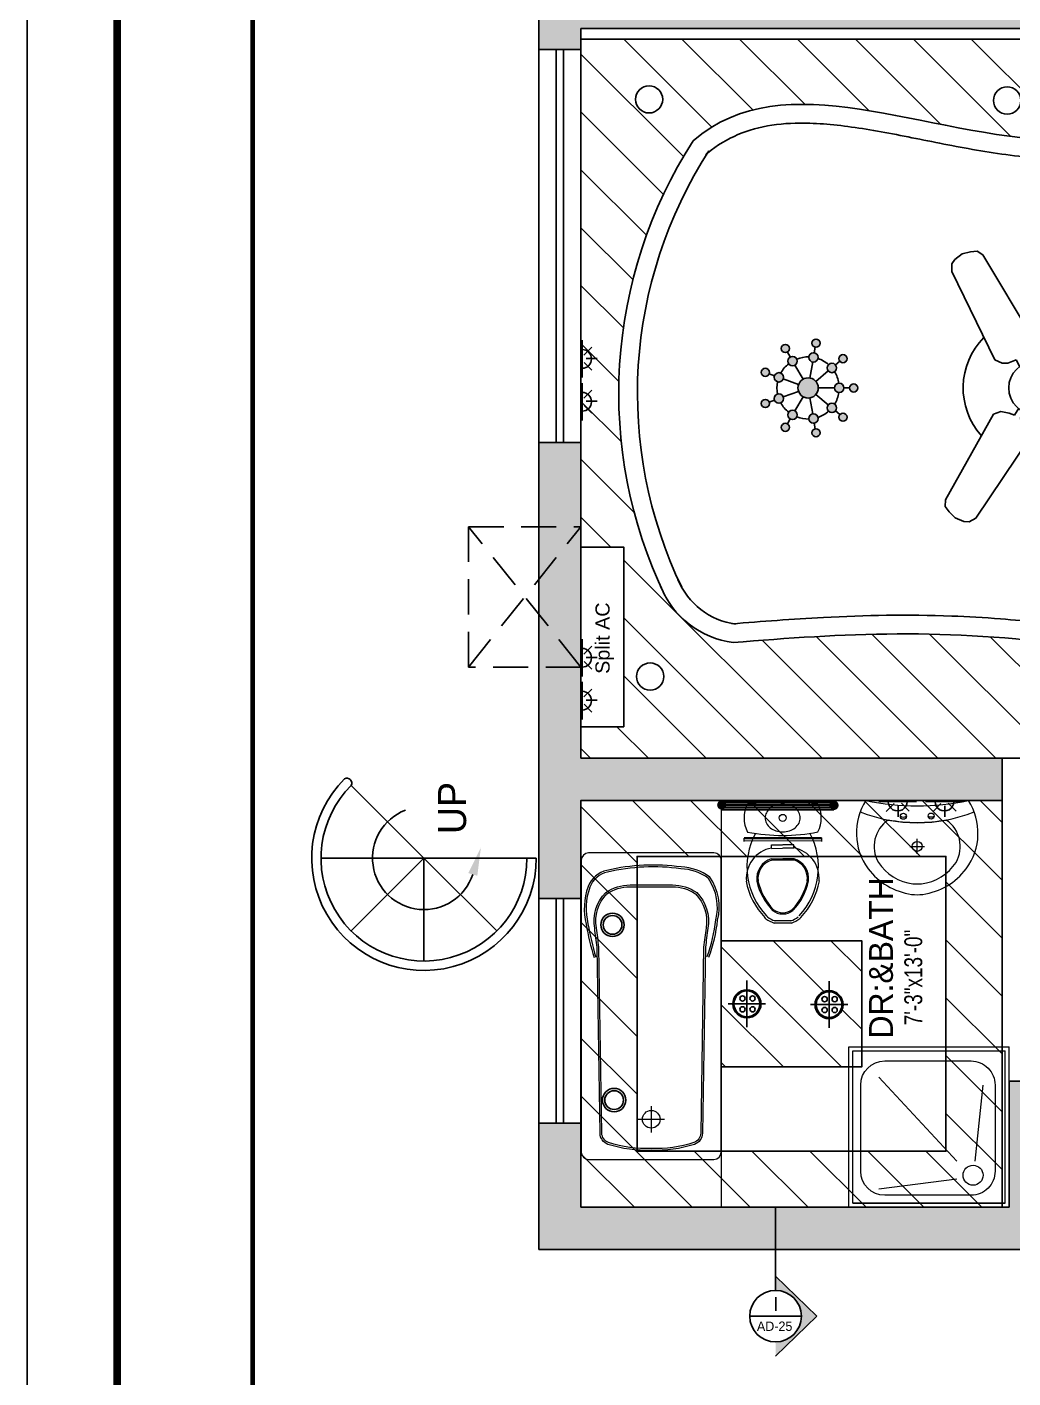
# Model space of a CAD drawing. Extents: x 10753 to 18704, y -5361 to 1140.
# Drawn here: x 12703 to 12913.6, y -451 to -162.2 of the extents above; entities that cross this region are included whole.
import ezdxf

# ---------------------------------------------------------------- set-up
doc = ezdxf.new("R2010")
doc.units = 0
doc.header["$LTSCALE"] = 30
doc.header["$MEASUREMENT"] = 0
doc.linetypes.add('HIDDEN', pattern=[0.375, 0.25, -0.125])
doc.layers.get('0').update_dxf_attribs({"linetype": 'CONTINUOUS'})
for name, color, linetype in [('ACS', 4, 'CONTINUOUS'), ('ceiling layer', 200, 'CONTINUOUS'), ('CEILING SECTION', 33, 'CONTINUOUS'), ('CHANDLIER', 3, 'CONTINUOUS'), ('DW', 60, 'CONTINUOUS'), ('FALSE CL', 43, 'CONTINUOUS'), ('FANS', 6, 'CONTINUOUS'), ('furniture', 9, 'CONTINUOUS'), ('SEAL', 1, 'CONTINUOUS'), ('stairs terrace', 1, 'CONTINUOUS'), ('SWITCHES', 3, 'CONTINUOUS'), ('TEXT', 13, 'CONTINUOUS'), ('WALL', 2, 'CONTINUOUS'), ('Walls Hatch', 51, 'CONTINUOUS'), ('WINDOW', 5, 'CONTINUOUS'), ('WL', 9, 'CONTINUOUS'), ('Y-SPOT LIGHTS', 2, 'CONTINUOUS')]:
    doc.layers.add(name, color=color, linetype=linetype)
doc.layers.add('hatich', color=8, linetype='HIDDEN', lineweight=5)
doc.styles.add('ARIAL', font='arial.ttf', dxfattribs={"height": 2})
doc.styles.add('EE', font='eurr____.ttf')
doc.styles.get("Standard").update_dxf_attribs({"font": 'stylu.ttf', "height": 3})
pattern_1 = [(135.000000000001, (-10819.59733276806, 295.7569052799454), (-6.187184335382178, -6.187184335382402), [])]

# ---------------------------------------------------------------- blocks, each defined once
blk = doc.blocks.new('SG')
at = {"layer": 'stairs terrace'}
for p, q in [((34.27537222952878, 57.59723999898324), (34.27537222952878, 11.59723999898324)), ((34.27537222952878, 35.59723999898324), (18.71902304342393, 51.15358918508718)), ((34.27537222952878, 35.59723999898324), (49.83172141563271, 51.15358918508718)), ((34.27537222952878, 35.59723999898324), (12.27537222952878, 35.59723999898324)), ((18.71902304342393, 20.0408908128793), (34.27537222952878, 35.59723999898324))]:
    blk.add_line(p, q, dxfattribs=at)
for centre, radius, start, end in [((34.27537222952878, 35.59723999898324), 24, 45, 270), ((34.27537222952878, 35.59723999898324), 22, 45, 270), ((50.32615395824268, 52.07337020484988), 1.044251245394253, 241.7395421241708, 28.26045787584611), ((34.27537222952878, 35.59723999898324), 10.99999999999993, 21.23674377569678, 251.542823091068)]:
    blk.add_arc(centre, radius, start, end, dxfattribs=at)
blk.add_solid([(31.07995767184502, 26.12096289956844), (36.54015194985141, 23.44023940647594), (30.50567947289664, 24.20518510707462)], dxfattribs=at)
blk.add_text('UP', height=6, dxfattribs=at).set_placement((39.42243052645199, 26.59367583127232))
blk = doc.blocks.new('WINDOW')
for p, q in [((12, 0), (0, 0)), ((12, -3.75), (0, -3.75)), ((12, -5.25), (0, -5.25)), ((12, -9), (0, -9))]:
    blk.add_line(p, q)
blk = doc.blocks.new('ACP')
at = {"layer": 'stairs terrace', "linetype": 'HIDDEN'}
for p, q in [((-3, 27.00000000000023), (27, 3.000000000000227)), ((-3, 3.000000000000227), (27, 27.00000000000023)), ((-3, 3.000000000000227), (-3, 27.00000000000023)), ((-3, 27.00000000000023), (27, 27.00000000000023)), ((27, 27.00000000000023), (27, 3.000000000000227))]:
    blk.add_line(p, q, dxfattribs=at)
blk = doc.blocks.new('11PFAN01')
at = {"color": 0, "linetype": 'ByBlock'}
for p, q in [((-5.906935188784871, 15.95989958143241), (-6.122329583642681, 15.11491561895968)), ((-5.459432473202125, 16.36795613306128), (-5.906935188784871, 15.95989958143241)), ((-4.481663494345867, 16.80307471279405), (-5.459432473202125, 16.36795613306128)), ((-3.50589118340838, 16.81525930567517), (-4.481663494345867, 16.80307471279405)), ((-2.74857700694406, 16.71123515997948), (-3.50589118340838, 16.81525930567517)), ((-2.217777502241119, 16.16244232173199), (-2.74857700694406, 16.71123515997948)), ((1.098067814975534, 5.493669008719336), (-2.217777502241119, 16.16244232173199)), ((-6.122329583642681, 15.11491561895968), (-3.702023772477558, 4.205884119276674)), ((-0.0532146863190519, 4.128802956438619), (0.7202113000347481, 4.681899017899751)), ((0.7202113000347481, 4.681899017899751), (1.098067814975534, 5.493669008719336)), ((-3.702023772477558, 4.205884119276674), (-2.98605704039204, 3.610768940525246)), ((-2.98605704039204, 3.610768940525246), (-2.336207784610451, 3.477913899088662)), ((-2.336207784610451, 3.477913899088662), (-1.353377780378195, 3.607191316026785)), ((-1.353377780378195, 3.607191316026785), (-1.100561393495409, 2.734220903039613)), ((-0.623829549977927, 3.822117025196972), (-0.0532146863190519, 4.128802956438619)), ((-0.3841296766872801, 2.926427646308126), (-0.623829549977927, 3.822117025196972)), ((4.180065681090923, 0.2842583404473089), (3.800608206178877, -0.6315361192884552)), ((4.620046149886658, 0.7806167838662077), (4.180065681090923, 0.2842583404473089)), ((5.493414378905869, 1.103104572741129), (4.620046149886658, 0.7806167838662077)), ((16.15106569389854, -2.255364859704286), (5.493414378905869, 1.103104572741129)), ((2.726425522383578, -1.130547764795379), (3.621965215046542, -1.37080627468617)), ((3.800608206178877, -0.6315361192884552), (2.918185458338371, -0.4139963263284018)), ((3.621965215046542, -1.37080627468617), (3.602255590655659, -2.018316208012604)), ((-5.306690829021989, -1.795879881512805), (-12.88819688670008, -10.00187281774839)), ((-4.414749137471971, -1.717228227027225), (-5.306690829021989, -1.795879881512805)), ((-3.549040904336606, -2.110486748426037), (-4.414749137471971, -1.717228227027225)), ((-2.998135665068616, -2.451310750510828), (-3.549040904336606, -2.110486748426037)), ((-2.342295845696298, -1.795879881512805), (-2.998135665068616, -2.451310750510828)), ((-2.447230425800681, -2.975655196738332), (-1.817624064843014, -2.320224576711224)), ((-1.843857896480528, -3.762172239535961), (-2.447230425800681, -2.975655196738332)), ((3.602255590655659, -2.018316208012604), (3.694537837437223, -2.96467079087256)), ((3.694537837437223, -2.96467079087256), (4.208623014046451, -3.697789127206589)), ((16.77514607376145, -2.864393858720291), (16.15106569389854, -2.255364859704286)), ((16.9047820558614, -3.455970854491851), (16.77514607376145, -2.864393858720291)), ((-1.633989109494675, -4.391385724391516), (-1.843857896480528, -3.762172239535961)), ((-1.791390606428365, -5.308988692017834), (-1.633989109494675, -4.391385724391516)), ((4.208623014046451, -3.697789127206589), (15.10597438894115, -6.160569503983594)), ((16.31538732164154, -5.371438825102075), (16.79272131014045, -4.520302919080222)), ((16.79272131014045, -4.520302919080222), (16.9047820558614, -3.455970854491851)), ((-10.02873611025592, -12.8595507592554), (-1.791390606428365, -5.308988692017834)), ((15.10597438894115, -6.160569503983594), (15.84664268062988, -5.975280067718415)), ((15.84664268062988, -5.975280067718415), (16.31538732164154, -5.371438825102075)), ((-12.88819688670008, -10.00187281774839), (-13.09806567368594, -10.73595509226108)), ((-13.09806567368594, -10.73595509226108), (-12.80949613823321, -11.44382048057313)), ((-12.80949613823321, -11.44382048057313), (-12.31105781579464, -12.28277179371387)), ((-12.31105781579464, -12.28277179371387), (-11.44534958265927, -12.91198527856942)), ((-11.44534958265927, -12.91198527856942), (-10.86821088497663, -13.09550572271214)), ((-10.86821088497663, -13.09550572271214), (-10.02873611025592, -12.8595507592554))]:
    blk.add_line(p, q, dxfattribs=at)
blk.add_circle((0, 0), 3, dxfattribs=at)
blk = doc.blocks.new('CHAND')
h = blk.add_hatch(color=256)
h.paths.add_polyline_path([(-0.5173308152807296, 5.792391897291495, 1), (0.5173308152807296, 5.792391897291495, 1)])
h.paths.add_polyline_path([(-0.5961620752623276, 3.955078124999984, 1), (0.5961620752623276, 3.955078124999984, 1)])
h.paths.add_polyline_path([(-1.286692663548819, -1.42e-14, 1), (1.286692663550637, -1.42e-14, 1)])
h = blk.add_hatch(color=256)
h.paths.add_polyline_path([(4.240608557305677, 4.437229625287257, 1), (3.205946926747857, 4.437229625287257, 1)])
h.paths.add_polyline_path([(5.187061633658232, 1.005838297297017, 1), (6.221723264216052, 1.005838297297017, 1)])
h.paths.add_polyline_path([(4.499027716450655, -2.896195948646449, 1), (5.533689347012113, -2.896195948646449, 1)])
h.paths.add_polyline_path([(2.498445522187465, -5.443067922586138, 1), (1.463783891629644, -5.443067922586138, 1)])
h.paths.add_polyline_path([(-3.205946926747857, 4.437229625287257, 1), (-4.240608557307496, 4.437229625287257, 1)])
h.paths.add_polyline_path([(-6.221723264216052, 1.005838297297017, 1), (-5.187061633658232, 1.005838297297017, 1)])
h.paths.add_polyline_path([(-5.533689347008476, -2.896195948644631, 1), (-4.499027716448836, -2.896195948644631, 1)])
h.paths.add_polyline_path([(-2.498445522192923, -5.443067922585684, 1), (-1.463783891633283, -5.443067922585684, 1)])
h = blk.add_hatch(color=256)
h.paths.add_polyline_path([(3.138437289355351, 3.029765619757184, 1), (1.946113138828876, 3.029765619757184, 1)])
h.paths.add_polyline_path([(4.491153676530301, 0.6867921089365013, 1), (3.298829526003828, 0.6867921089365013, 1)])
h.paths.add_polyline_path([(4.021360205464588, -1.977539062500014, 1), (2.829036054939932, -1.977539062500014, 1)])
h.paths.add_polyline_path([(1.948878462437278, -3.716557728694637, 1), (0.7565543119126233, -3.716557728694637, 1)])
h.paths.add_polyline_path([(-0.7565543119162613, -3.716557728694183, 1), (-1.948878462442735, -3.716557728694183, 1)])
h.paths.add_polyline_path([(-2.829036054938113, -1.977539062498195, 1), (-4.021360205462769, -1.977539062498195, 1)])
h.paths.add_polyline_path([(-3.298829526007466, 0.6867921089360465, 1), (-4.491153676532122, 0.6867921089360465, 1)])
h.paths.add_polyline_path([(-1.946113138828876, 3.029765619757641, 1), (-3.138437289353531, 3.029765619757641, 1)])
for p, q in [((0, 5.275061082013039), (0, 4.551240200262313)), ((-3.390743903856673, 4.040931228988924), (-2.925480809435612, 3.486452264711245)), ((3.390743903856673, 4.040931228988924), (2.925480809436522, 3.486452264711245)), ((-2.159069618748616, 2.573078974804033), (-0.8270701016035673, 0.9856637649136104)), ((0, 3.358916049737203), (0, 1.286692663548804)), ((2.159069618748616, 2.573078974804033), (0.8270701016035673, 0.9856637649136104)), ((-5.194921051179335, 0.91600474397363), (-4.482096635039851, 0.7903145669006193)), ((-3.307886567499734, 0.5832696509732928), (-1.267144910807472, 0.2234318362434209)), ((3.307886567499734, 0.5832696509732928), (1.267144910807472, 0.2234318362425114)), ((5.194921051179335, 0.9160047439727208), (4.482096635039851, 0.7903145668997098)), ((-2.908906628252224, -1.679458024868394), (-1.114308533497023, -0.6433463317744244)), ((-1.148816948751117, -3.156348625777368), (-0.4400748092039068, -1.209095601156164)), ((1.148816948749298, -3.156348625777823), (0.4400748092029973, -1.209095601156164)), ((2.908906628252224, -1.679458024868394), (1.114308533497932, -0.6433463317744244)), ((-4.568336903538693, -2.637530541006539), (-3.941489632152297, -2.275620100131176)), ((4.568336903538693, -2.637530541006539), (3.941489632153206, -2.275620100131176)), ((-1.80417714732266, -4.956935972962142), (-1.556615825604239, -4.276766831610998)), ((1.804177147321752, -4.956935972962142), (1.55661582560242, -4.276766831610998))]:
    blk.add_line(p, q)
for centre, radius in [((0, 5.792391897291948), 0.5173308152793599), ((-3.723277742027676, 4.437229625287712), 0.5173308152793599), ((-2.542275214091204, 3.029765619757641), 0.5961620752627184), ((0, 3.955078124999984), 0.5961620752627184), ((2.542275214092114, 3.029765619757184), 0.5961620752627184), ((3.723277742028585, 4.437229625287712), 0.5173308152793599), ((-5.704392448938051, 1.005838297297471), 0.5173308152793599), ((-3.894991601268884, 0.6867921089360465), 0.5961620752627184), ((0, -1.42e-14), 1.286692663548948), ((3.894991601268884, 0.6867921089369561), 0.5961620752627184), ((5.704392448938051, 1.005838297297471), 0.5173308152793599), ((-3.425198130200442, -1.977539062498195), 0.5961620752627184), ((3.425198130203169, -1.977539062500014), 0.5961620752627184), ((-5.016358531729566, -2.896195948644631), 0.5173308152793599), ((-1.352716387178587, -3.716557728694183), 0.5961620752627184), ((1.352716387174949, -3.716557728694637), 0.5961620752627184), ((5.016358531730475, -2.896195948645996), 0.5173308152793599), ((-1.981114706912194, -5.443067922585229), 0.5173308152793599), ((1.981114706909465, -5.443067922586138), 0.5173308152793599)]:
    blk.add_circle(centre, radius)
for start, end in [(98.64458027579464, 121.3554197242262), (58.64458027577378, 81.35541972420532), (138.6445802758025, 161.3554197242349), (18.6445802757651, 41.35541972419743), (178.6445802757696, 201.3554197242487), (338.6445802757514, 1.355419724230355), (218.6445802757082, 241.3554197241817), (298.6445802756996, 321.3554197242918), (258.6445802757597, 281.3554197242403)]:
    blk.add_arc((0, -1.42e-14), 3.955078125, start, end)
blk = doc.blocks.new('3P')
for p, q in [((-0.1333103671328146, -1.986743993371995), (-0.1333103671328146, 1.956917978458989)), ((0, -2), (0, 2)), ((0.1700527357435675, 0.3979438193239844), (1.016641225285724, 1.244532308866139)), ((0.4395183411566708, 0.0484672742336372), (1.611301713248909, 0.0484672742336372)), ((0.2167713315931223, -0.3872502655825869), (1.045347300081189, -1.215826234070659))]:
    blk.add_line(p, q)
blk.add_arc((0, 0), 1, 270, 90)
blk = doc.blocks.new('CL')
for p, q in [((0, -4), (0, 4)), ((-5, 0), (5, 0))]:
    blk.add_line(p, q)
for centre, radius in [((0, 0), 3), ((0, 0), 2.764270071381105), ((-1.159436322646079, 0.9498757249378612), 0.5604181344789012), ((1.159436322646079, 0.9498757249378612), 0.5604181344789012), ((-1.159436322646079, -1.198011599005802), 0.5604181344789012), ((1.159436322646079, -1.198011599005802), 0.5604181344789012)]:
    blk.add_circle(centre, radius)
blk = doc.blocks.new('TL')
for p, q in [((-6, 0), (6, 0)), ((-6, 0), (6, 0)), ((-6, -0.2000000000000028), (6, -0.2000000000000028)), ((-6, -0.3999999999999986), (6, -0.3999999999999986)), ((-6, -0.6000000000000015), (6, -0.6000000000000015)), ((-6, -0.7999999999999972), (6, -0.7999999999999972)), ((-6, -1), (6, -1))]:
    blk.add_line(p, q)
at = {"const_width": 0.5}
for points in [[(-6.24941112041838, -0.4726594863297465, 1), (-5.74941112041838, -0.4726594863297465, 1)], [(5.723158116176237, -0.5078707539353787, 1), (6.223158116176237, -0.5078707539353787, 1)]]:
    blk.add_lwpolyline(points, format="xyb", close=True, dxfattribs=at)

msp = doc.modelspace()

# ---------------------------------------------------------------- hatches: boundary and pattern name
at = {"layer": 'ceiling layer'}
h = msp.add_hatch(dxfattribs=at)
h.set_pattern_fill('ANSI31', color=200, scale=70, angle=90.00000000000105)
h.set_pattern_definition(pattern_1)
h.paths.add_polyline_path([(12821.30219225609, -273.3493992229785), (12830.47126932163, -273.3493992229785), (12830.47126932163, -311.7493992229793), (12821.30219225609, -311.7493992229793)], flags=17)
edge = h.paths.add_edge_path(flags=16)
edge.add_arc((12836.10144122088, -301.0186210538452), 2.913781310664489, 0, 360)
h.paths.add_polyline_path([(12821.30219225609, -318.4816373942815), (12821.30219225609, -164.7316373942815), (13026.80219225609, -164.7316373942783), (13026.80219225609, -318.4816373942774)])
edge = h.paths.add_edge_path(flags=16)
edge.add_arc((13015.5027793655, -306.3935239193563), 2.913781310664489, 0, 360)
edge = h.paths.add_edge_path(flags=16)
edge.add_arc((12917.50998008999, -308.3348270672784), 2.913781310664489, 0, 360)
edge = h.paths.add_edge_path(flags=16)
edge.add_arc((13012.9183177316, -180.1825521648464), 2.913781310664489, 0, 360)
edge = h.paths.add_edge_path(flags=16)
edge.add_arc((12912.36662846889, -177.8780994330064), 2.913781310664489, 0, 360)
edge = h.paths.add_edge_path(flags=16)
edge.add_arc((12835.85989699169, -177.6240987408894), 2.913781310664489, 0, 360)
edge = h.paths.add_edge_path()
edge.add_spline(control_points=[(12853.84743324088, -293.7506198964622), (12876.86115827606, -291.8324428467624), (12924.93886737887, -289.0858688350804), (13028.49164417711, -323.3404356428553), (13027.04939544809, -153.8819769182924), (12923.20435932701, -201.5904049641924), (12864.99270351389, -169.4569445422874), (12845.30219225609, -186.4816373942815)], knot_values=[8.930002506761294, 8.930002506761294, 8.930002506761294, 8.930002506761294, 81, 157.5, 265.5000000000018, 344.2500000000018, 423.0000000000019, 423.0000000000019, 423.0000000000019, 423.0000000000019], degree=3, periodic=0)
edge.add_arc((12856.38547090741, -274.4492150783533), 19.4675592499255, 201.9563303133141, 262.5088720202154)
edge.add_arc((12928.92719225609, -240.4816373942795), 99.54466648193626, 147.1480554612962, 205.7040866656106)
h = msp.add_hatch(dxfattribs=at)
h.set_pattern_fill('ANSI31', color=200, scale=70, angle=90.00000000000105)
h.set_pattern_definition(pattern_1)
h.paths.add_polyline_path([(12821.3021922561, -414.4816373942786), (12821.3021922561, -327.4816373942815), (12911.3021922561, -327.4816373942795), (12911.3021922561, -414.4816373942763)])
h.paths.add_polyline_path([(12833.3021922561, -402.4816373942786), (12833.3021922561, -339.4816373942815), (12899.3021922561, -339.4816373942795), (12899.3021922561, -402.4816373942763)], flags=16)
h = msp.add_hatch(dxfattribs=at)
h.set_pattern_fill('ANSI31', color=200, scale=70, angle=90.00000000000105)
h.set_pattern_definition(pattern_1)
h.paths.add_polyline_path([(12851.3021922561, -357.4816373942815), (12851.3021922561, -384.4816373942786), (12878.51647797037, -384.4816373942763), (12878.51647797037, -380.1959231085552), (12881.3021922561, -380.1959231085552), (12881.3021922561, -357.4816373942795)])
h.paths.add_polyline_path([(12874.3245676718, -368.1461462769134, -1), (12874.3245676718, -374.1461462769134, -1)], flags=16)
h.paths.add_polyline_path([(12874.3245676718, -368.3818762055334, -1), (12874.3245676718, -373.9104163482934, -1)], flags=0)
h.paths.add_polyline_path([(12856.77572211575, -373.9883706593084, -1), (12856.77572211575, -367.9883706593084, -1)], flags=16)
h.paths.add_polyline_path([(12856.77572211575, -368.2241005879284, -1), (12856.77572211575, -373.7526407306893, -1)], flags=0)
h.paths.add_polyline_path([(12873.37469194686, -369.4262918197871, -1), (12873.37469194686, -370.5471280887455, -1)], flags=0)
h.paths.add_polyline_path([(12857.97373371475, -370.3893524711405, -1), (12857.97373371475, -369.2685162021835, -1)], flags=0)
h.paths.add_polyline_path([(12875.5225792708, -369.4262918197871, -1), (12875.5225792708, -370.5471280887455, -1)], flags=0)
h.paths.add_polyline_path([(12873.37469194686, -371.7451644650814, -1), (12873.37469194686, -372.8660007340384, -1)], flags=0)
h.paths.add_polyline_path([(12855.82584639081, -370.3893524711405, -1), (12855.82584639081, -369.2685162021835, -1)], flags=0)
h.paths.add_polyline_path([(12857.97373371475, -372.7082251164343, -1), (12857.97373371475, -371.5873888474764, -1)], flags=0)
h.paths.add_polyline_path([(12875.5225792708, -371.7451644650814, -1), (12875.5225792708, -372.8660007340384, -1)], flags=0)
h.paths.add_polyline_path([(12855.82584639081, -372.7082251164343, -1), (12855.82584639081, -371.5873888474764, -1)], flags=0)
at = {"layer": 'CEILING SECTION'}
h = msp.add_hatch(color=256, dxfattribs=at)
h.dxf.hatch_style = 1
h.paths.add_polyline_path([(12864.20208546424, -430.4932369417174), (12862.88948247258, -430.4932369417174), (12862.88938494196, -432.2305063351614, -1), (12862.88938494196, -443.2693525521413), (12862.88938494196, -446.2693525521413), (12871.74497849895, -437.7499294436514)])
h.paths.add_polyline_path([(12862.88955336251, -429.2305063398912), (12862.88948247258, -430.4932369417174), (12864.20208546424, -430.4932369417174)])
at = {"layer": 'Walls Hatch', "linetype": 'Continuous'}
h = msp.add_hatch(color=51, dxfattribs=at)
h.dxf.hatch_style = 1
h.paths.add_polyline_path([(13019.30219225609, 47.51836260572179), (13005.20386353075, 47.51836260572179), (13005.20386353075, 38.51836260572179), (13019.30219225609, 38.51836260572179)])
h.paths.add_polyline_path([(12859.25982468018, 47.51836260571906), (12812.30219225609, 47.51836260571827), (12812.30219225609, -16.98163739428151), (12821.30219225609, -16.98163739428151), (12821.30219225609, 38.51836260571827), (12855.58790654182, 38.51836260572031), (12859.25982468018, 38.51836260572031)])
h.paths.add_polyline_path([(12821.30219225609, -73.9816373942815), (12882.80219225609, -73.98163739428037), (12882.80219225609, -69.48163739428037), (12821.30219225609, -69.4816373942815), (12821.30219225609, -64.9816373942815), (12812.30219225609, -64.9816373942815), (12812.30219225609, -166.9816373942815), (12821.30219225609, -166.9816373942815), (12821.30219225609, -164.7316373942815), (12821.30219225609, -162.4816373942815), (13026.80219225609, -162.4816373942783), (13026.80219225609, -166.9816373942783), (13035.80219225609, -166.9816373942783), (13035.80219225609, -162.4816373942783), (13059.80219225609, -162.4816373942774), (13059.80219225609, -153.4816373942774), (12926.30219225609, -153.4816373942795), (12926.30219225609, -126.4816373942795), (12917.30219225609, -126.4816373942795), (12917.30219225609, -153.4816373942795), (12821.30219225609, -153.4816373942815)])
h.paths.add_polyline_path([(12926.30219225609, 38.51836260572031), (13005.20386353075, 38.51836260572179), (13005.20386353075, 47.51836260572179), (12859.25982468018, 47.51836260571906), (12859.25982468018, 38.51836260571906), (12917.30219225609, 38.51836260572031), (12917.30219225609, -69.48163739427946), (12912.80219225609, -69.48163739427946), (12912.80219225609, -73.98163739427946), (12917.30219225609, -73.98163739427946), (12917.30219225609, -78.48163739427946), (12926.30219225609, -78.48163739427946)])
h.paths.add_polyline_path([(13115.30219225609, 14.51836260572395), (13173.80219225609, 14.51836260572497), (13173.80219225609, 23.51836260572566), (13115.30219225609, 23.51836260572395), (13106.30219225609, 23.51836260572395), (13106.30219225609, -153.4816373942763), (13101.80219225609, -153.4816373942763), (13101.80219225609, -162.4816373942763), (13106.30219225609, -162.4816373942763), (13115.30219225609, -162.4816373942763)])
h.paths.add_polyline_path([(13035.80219225609, -234.4816373942783), (13040.30219225609, -234.4816373942783), (13040.30219225609, -225.4816373942774), (13035.80219225609, -225.4816373942774), (13035.80219225609, -208.9816373942783), (13026.80219225609, -208.9816373942783), (13026.80219225609, -318.4816373942774), (12941.30219225609, -318.4816373942795), (12941.3021922561, -327.4816373942795), (12977.3021922561, -327.4816373942783), (12977.3021922561, -414.4816373942742), (12917.3021922561, -414.4816373942763), (12917.3021922561, -387.4816373942763), (12912.8021922561, -387.4816373942763), (12912.8021922561, -414.4816373942795), (12878.51647797037, -414.4816373942795), (12862.88955336251, -414.4816373942795), (12862.88948821871, -423.4816373942733), (12986.3021922561, -423.4816373942704), (12986.3021922561, -414.4816373942786), (12981.8021922561, -414.4816373942786), (12981.8021922561, -327.4816373942783), (13077.55774194829, -327.4816373942763), (13077.55774194829, -318.4816373942774), (13035.80219225609, -318.4816373942774)])
h.paths.add_polyline_path([(13106.30219225609, -225.4816373942763), (13085.25410138427, -225.4816373942763), (13085.25410138427, -233.8378561420125), (13085.25410138427, -234.4816373942763), (13101.80219225609, -234.4816373942763), (13101.8021922561, -318.4816373942763), (13077.90796889764, -318.4816373942774), (13077.55774194829, -318.8185692494153), (13077.55774194829, -327.4816373942763), (13101.8021922561, -327.4816373942763), (13101.8021922561, -351.4816373942763), (13106.3021922561, -351.4816373942763)])
h.paths.add_polyline_path([(13085.25410138427, -225.4816373942763), (13082.30219225609, -225.4816373942763), (13082.30219225609, -234.4816373942763), (13085.25410138427, -234.4816373942763), (13085.25410138427, -233.8378561420125)], flags=17)
h.paths.add_polyline_path([(12911.30219225609, -318.4816373942804), (12821.30219225609, -318.4816373942815), (12821.30219225609, -250.9816373942815), (12812.30219225609, -250.9816373942815), (12812.3021922561, -348.4816373942815), (12821.3021922561, -348.4816373942815), (12821.3021922561, -327.4816373942815), (12911.3021922561, -327.4816373942795)])
h = msp.add_hatch(color=51, dxfattribs=at)
h.dxf.hatch_style = 1
h.paths.add_polyline_path([(12862.88955336251, -414.4816373942772), (12821.3021922561, -414.4816373942786), (12821.3021922561, -396.4816373942815), (12812.3021922561, -396.4816373942815), (12812.3021922561, -423.4816373942742), (12862.88948821871, -423.4816373942733)])
h.paths.add_polyline_path([(13022.3021922561, -414.4816373942772), (12986.3021922561, -414.4816373942786), (12986.3021922561, -423.4816373942704), (13022.3021922561, -423.4816373942704)])
h.paths.add_polyline_path([(13047.8021922561, -414.4816373942772), (13022.3021922561, -414.4816373942772), (13022.3021922561, -423.4816373942704), (13047.8021922561, -423.4816373942704)])
h.paths.add_polyline_path([(13134.8021922561, -414.4816373942754), (13106.3021922561, -414.4816373942763), (13106.3021922561, -387.4816373942763), (13101.8021922561, -387.4816373942763), (13101.8021922561, -414.4816373942763), (13083.8021922561, -414.4816373942763), (13083.8021922561, -423.4816373942904), (13134.8021922561, -423.4816373942763)])

# ---------------------------------------------------------------- linework, layer by layer
at = {"color": 251}
msp.add_arc((12864.51470542929, -365.3566373942795), 37.875, 78.73790010283545, 101.5802726529886, dxfattribs=at)
at = {"layer": 'ACS'}
msp.add_lwpolyline([(12821.30219225609, -273.3493992229785), (12830.47126932163, -273.3493992229785), (12830.47126932163, -311.7493992229793), (12821.30219225609, -311.7493992229793)], close=True, dxfattribs=at)
at = {"layer": 'ceiling layer', "color": 200}
for points in [[(12821.30219225609, -318.4816373942815), (12821.30219225609, -164.7316373942815), (13026.80219225609, -164.7316373942783), (13026.80219225609, -318.4816373942774)], [(12821.3021922561, -414.4816373942786), (12821.3021922561, -327.4816373942815), (12911.3021922561, -327.4816373942795), (12911.3021922561, -414.4816373942763)], [(12833.3021922561, -402.4816373942786), (12833.3021922561, -339.4816373942815), (12899.3021922561, -339.4816373942795), (12899.3021922561, -402.4816373942763)], [(12851.3021922561, -384.4816373942786), (12851.3021922561, -357.4816373942815), (12881.3021922561, -357.4816373942795), (12881.3021922561, -384.4816373942763)]]:
    msp.add_lwpolyline(points, close=True, dxfattribs=at)
for centre, radius, start, end in [((12928.92719225609, -240.4816373942795), 99.54466648193626, 147.1480554612962, 205.7040866656106), ((12928.92719225609, -240.4816373942795), 95.54466648193626, 147.1480554612962, 205.7040866656106), ((12918.32568481091, -239.3211898835204), 15.34862274773695, 135.3144731502622, 221.6846187087521), ((12856.38547090741, -274.4492150783533), 19.4675592499255, 201.9563303133141, 262.5088720202154), ((12856.38547090741, -274.4492150783533), 15.4675592499255, 201.9563303133141, 262.5088720202154)]:
    msp.add_arc(centre, radius, start, end, dxfattribs=at)
for points, knots in [([(12853.84743324088, -293.7506198964622), (12876.86115827606, -291.8324428467624), (12924.93886737887, -289.0858688350804), (13028.49164417711, -323.3404356428553), (13027.04939544809, -153.8819769182924), (12923.20435932701, -201.5904049641924), (12864.99270351389, -169.4569445422874), (12845.30219225609, -186.4816373942815)], [8.930002506761294, 8.930002506761294, 8.930002506761294, 8.930002506761294, 81, 157.5, 265.5000000000018, 344.2500000000018, 423.0000000000019, 423.0000000000019, 423.0000000000019, 423.0000000000019]), ([(12853.51518825593, -289.7644421194454), (12859.98028266137, -289.2255812573403), (12866.49181308064, -288.7308066214594), (12882.02058737711, -287.9211073239153), (12891.11968752555, -287.7293259954265), (12903.96188402706, -288.2005764718613), (12907.44111500349, -288.3985502007695), (12913.79375074226, -288.9077516964553), (12916.65058835261, -289.1887640024054), (12921.75943966145, -289.7934049115743), (12923.99802067132, -290.0920241543774), (12929.95648875784, -290.9822417845703), (12933.69251590406, -291.6402896362215), (12941.15620163281, -293.0238733950953), (12944.88657025455, -293.7496302380193), (12954.27073851009, -295.5041428887384), (12959.87370884613, -296.4833629068823), (12970.60146803548, -297.7822250276404), (12975.72508829052, -298.0991975504844), (12983.49049109535, -297.7243368784514), (12986.36823429809, -297.3503424334995), (12991.70944932084, -296.0652851135453), (12994.17137736768, -295.1568872954742), (12997.51459376056, -293.3478039097545), (12998.55524150479, -292.6861061122363), (13000.24336337795, -291.4255730565783), (13000.91376564804, -290.8686485035805), (13002.22636675664, -289.6613432393904), (13002.86667248168, -289.0127841541255), (13004.73696853587, -286.9369457661635), (13005.91627700396, -285.3790697091933), (13009.28329302807, -280.1486961262603), (13011.22200883475, -275.9753879513855), (13014.34607628092, -266.7460723631593), (13015.53291127012, -261.6923668344573), (13017.12156984981, -251.1593813124096), (13017.52417827728, -245.6801152974774), (13017.54292110994, -234.7441630620963), (13017.15903939809, -229.2872002393674), (13015.62231277024, -218.8442309070854), (13014.46856690548, -213.8581647908795), (13011.6847048091, -205.5402407300064), (13010.16056898117, -202.0723277255204), (13007.01919566384, -196.6460712593723), (13005.48037907868, -194.5261357832023), (13003.01187666475, -191.8726157121423), (13002.16522453783, -191.0769935131793), (13000.50832653207, -189.7311695449314), (12999.70368027435, -189.1661960413624), (12998.02436202905, -188.1510329989833), (12997.15247051374, -187.7023665280365), (12994.44706953802, -186.5224009426533), (12992.50593960192, -185.9442253427624), (12988.31925425008, -185.1432398322545), (12986.07493040022, -184.9219139363674), (12981.31703958896, -184.7800833844344), (12978.80439741634, -184.8595063779394), (12971.01220262519, -185.4280038696234), (12965.41778588019, -186.2418034259354), (12953.69405766565, -188.0347871858835), (12947.56363801235, -189.0123622428314), (12938.3274807759, -190.0070737828194), (12935.3350475234, -190.2584678584594), (12929.58228935796, -190.5295371562042), (12926.82561487847, -190.5682416200414), (12919.09579222962, -190.3323225084705), (12914.20256074219, -189.7842996232523), (12904.63291012627, -188.3178528340234), (12899.95368244601, -187.3991410550684), (12890.87483900031, -185.5894291557804), (12886.4748634469, -184.6986672323133), (12878.04660643452, -183.3224646117724), (12874.01925311736, -182.8384959658924), (12867.38365470284, -182.6377337601202), (12864.6718861594, -182.7605284999463), (12859.5519043667, -183.5346661317762), (12857.14491681813, -184.1831558703802), (12852.5842072479, -186.1256064127745), (12850.42573993247, -187.4181034095204), (12848.20515764951, -189.2619869015834), (12848.06156096817, -189.3836569879204), (12847.91836580707, -189.5074655373105)], [8.930002506761298, 8.930002506761298, 8.930002506761298, 8.930002506761298, 29.11464510521608, 29.11464510521608, 56.34284584803676, 56.34284584803676, 66.29934083358938, 66.29934083358938, 74.28293535015615, 74.28293535015615, 80.41450880671057, 80.41450880671057, 90.45439677106684, 90.45439677106684, 100.4942847354231, 100.4942847354231, 115.9691220136426, 115.9691220136426, 131.4439592918622, 131.4439592918622, 141.4536639539809, 141.4536639539809, 151.4633686160995, 151.4633686160995, 156.2921381354108, 156.2921381354108, 159.6459660726527, 159.6459660726527, 162.9997940098947, 162.9997940098947, 169.7074498843786, 169.7074498843786, 183.476881353767, 183.476881353767, 197.2463128231554, 197.2463128231554, 211.0157442925439, 211.0157442925439, 224.7851757619323, 224.7851757619323, 238.5546072313208, 238.5546072313208, 250.1096598177866, 250.1096598177866, 259.3882144030063, 259.3882144030063, 264.000461039373, 264.000461039373, 268.1628747912633, 268.1628747912633, 272.3252885431535, 272.3252885431535, 280.5652309617219, 280.5652309617219, 288.8051733802902, 288.8051733802902, 297.0451157988585, 297.0451157988585, 313.2831905484099, 313.2831905484099, 329.5212652979613, 329.5212652979613, 337.1776737579354, 337.1776737579354, 344.1359235386644, 344.1359235386644, 356.6282195605957, 356.6282195605957, 369.1205155825268, 369.1205155825268, 381.6128116044582, 381.6128116044582, 394.1051076263893, 394.1051076263893, 403.5191277415757, 403.5191277415757, 412.933147856762, 412.933147856762, 422.3471679719485, 422.3471679719485, 423.0000000000019, 423.0000000000019, 423.0000000000019, 423.0000000000019])]:
    msp.add_open_spline(points, degree=3, knots=knots, dxfattribs=at)
at = {"layer": 'CEILING SECTION'}
for p, q in [((12862.88942489265, -432.2305063353062), (12862.88955336251, -414.4816373942763)), ((12862.88955336251, -429.2305063398912), (12871.74497849895, -437.7499294436514)), ((12868.40882802572, -437.7499494190688), (12857.36998180889, -437.7499094683808)), ((12862.88938494196, -446.2693525521413), (12871.74497849895, -437.7499294436514))]:
    msp.add_line(p, q, dxfattribs=at)
msp.add_circle((12862.88938494196, -437.7499294436514), 5.519423108489717, dxfattribs=at)
at = {"layer": 'DW', "color": 2}
for centre in [(12835.85989699169, -177.6240987408894), (12912.36662846889, -177.8780994330064), (12836.10144122088, -301.0186210538452)]:
    msp.add_circle(centre, 2.913781310664489, dxfattribs=at)
at = {"layer": 'furniture'}
for p, q in [((12821.3021922561, -414.4816373942786), (12912.8021922561, -414.4816373942795)), ((12912.8021922561, -414.4816373942795), (12878.51647797037, -414.4816373942795)), ((12911.94504939895, -413.6244945371384), (12879.37362082751, -413.6244945371384))]:
    msp.add_line(p, q, dxfattribs=at)
at = {"layer": 'hatich', "linetype": 'Continuous'}
for p, q in [((12851.28268309035, -327.4816373942815), (12851.28268309035, -414.4816373942786)), ((12856.1816231041, -335.4456397689924), (12872.68155950156, -335.3998262398734)), ((12856.18399397623, -336.2995194039784), (12856.18191154309, -335.5495222950035)), ((12856.18231724848, -335.6956388053172), (12872.68225364595, -335.6498252761983)), ((12872.6836419347, -336.1498233488514), (12856.18370553723, -336.1956368779663)), ((12862.03401256862, -336.9884158793673), (12864.36733690767, -336.9819371984834)), ((12862.03609500176, -337.7384129883412), (12862.03401256862, -336.9884158793673)), ((12862.03609500176, -337.7384129883412), (12864.36941934082, -337.7319343074585)), ((12866.76924438116, -336.9752680904735), (12864.4359200421, -336.9817467713565)), ((12866.7713268143, -337.7252651994474), (12864.43800247524, -337.7317438803352)), ((12866.7713268143, -337.7252651994474), (12866.76924438116, -336.9752680904735)), ((12872.68184794056, -335.5037087658843), (12872.6839303737, -336.2537058748594)), ((12891.55896557061, -337.3216655123274), (12894.74795497275, -337.3216655123274)), ((12893.15346027168, -338.9161602133954), (12893.15346027168, -335.7271708112582)), ((12862.04234230118, -339.9884043152695), (12864.37566664024, -339.9819256343853)), ((12862.04303644557, -340.2384033515973), (12864.37636078462, -340.2319246707104)), ((12866.77757411372, -339.9752565263755), (12864.44424977467, -339.9817352072623)), ((12864.44494391905, -340.2317342435874), (12866.7782682581, -340.2252555627003)), ((12861.15750829182, -352.3843085579454), (12860.95466687317, -352.1972253946683)), ((12860.84468275077, -352.7743600684644), (12860.59113097744, -352.5405061143663)), ((12866.2744763573, -353.2267044966375), (12862.619019362, -353.2368541954913)), ((12866.27586464606, -353.7267025692913), (12862.62040765077, -353.7368522681413)), ((12868.29846656033, -352.5191060171405), (12868.04621731871, -352.7543643723825)), ((12878.51647797037, -380.1959231085552), (12912.8021922561, -380.1959231085552)), ((12878.51647797037, -414.4816373942795), (12878.51647797037, -380.1959231085552)), ((12879.37362082751, -381.0530659657004), (12911.94504939895, -381.0530659657004)), ((12879.37362082751, -413.6244945371384), (12879.37362082751, -381.0530659657004)), ((12911.94504939895, -413.6244945371384), (12911.94504939895, -381.0530659657004)), ((12912.8021922561, -414.4816373942795), (12912.8021922561, -380.1959231085552)), ((12901.65933511323, -404.6244945371343), (12884.94504939894, -386.6244945371313)), ((12905.51647797038, -404.6244945371343), (12907.23076368467, -388.3387802514176)), ((12836.33394803862, -392.8357617880974), (12836.33394803862, -398.5006612481554)), ((12833.50149830859, -395.6682115181252), (12839.16639776864, -395.6682115181252)), ((12901.65933511323, -408.4816373942795), (12884.94504939894, -410.6244945371384))]:
    msp.add_line(p, q, dxfattribs=at)
for points in [[(12904.09632388538, -327.4816373942795), (12882.21176113913, -327.4816373942795, 0.3133185872099829), (12882.69021005461, -342.0998841885873, 0.1996788744462949), (12891.96235414838, -347.5734176978604, 0.0590415833200137), (12894.34573087614, -347.5734176978604, 0.1996788744452464), (12903.61787496987, -342.0998841886274, 0.3133185872110026)], [(12901.4509533588, -340.7344507703003, 0.3931236301837588), (12899.36542612297, -331.6865514098665, -0.0957265157771621), (12886.94265890154, -331.6865514098665, 0.3931236301837579), (12884.8571316657, -340.7344507702965, 0.2263586818605684), (12892.25430513911, -345.3106852894873, 0.028740555708003), (12893.15404251225, -345.3624459489934, 0.0287405557079197), (12894.05377988539, -345.3106852894873, 0.2263586818605543)], [(12821.38521298687, -402.6858396697353, 0.4142135623730979), (12822.93967259824, -404.2402992811044), (12849.72822347899, -404.2402992811044, 0.4142135623731199), (12851.28268309036, -402.6858396697353), (12851.28268309035, -340.2766062280573, 0.4142135623730793), (12849.72822347899, -338.7221466166884), (12822.93967259824, -338.7221466166884, 0.4142135623730928), (12821.38521298687, -340.2766062280573)], [(12836.33394803862, -402.2827370113846, -0.0883001183051563), (12827.08912543272, -401.0236420992624, -0.3041035399673661), (12825.38514134975, -398.6276128897664), (12824.76397708061, -358.8723139339234, -0.0002556361593976), (12824.2466340526, -354.8191105848023, -0.2422907131663665), (12826.6146827259, -347.1584098170933, -0.139310998858919), (12831.79920243605, -345.5454633709633), (12836.33394803862, -345.5454633709633), (12840.86869364118, -345.5454633709633, -0.139310998858919), (12846.05321335133, -347.1584098170933, -0.2422907131663665), (12848.42126202463, -354.8191105848023, -0.0002556361593976), (12847.90391899662, -358.8723139339234), (12847.28275472748, -398.6276128897664, -0.3041035399673661), (12845.57877064452, -401.0236420992624, -0.0883001183052676)], [(12836.33394803862, -401.8937939269963, -0.0883544119928432), (12827.21794639375, -400.6568555523122, -0.3026784143939519), (12825.77367055192, -398.6190921293382), (12825.15220469053, -358.8444908882125, -0.0002576020428386), (12824.63092773369, -354.7605157550104, -0.2412519914404939), (12826.86272420187, -347.4606845643573, -0.1380511305331402), (12831.80406490973, -345.9340782738045), (12840.86383116749, -345.9340782738045, -0.1380511305332179), (12845.80517187536, -347.4606845643573, -0.2412519914404862), (12848.03696834354, -354.7605157550104, -0.0002576020424949), (12847.5156913867, -358.8444908882154), (12846.89422552535, -398.6190921269556, -0.3026784146803235), (12845.44994968348, -400.6568555523122, -0.0883544119929674)], [(12909.8021922561, -388.3387802514176), (12909.8021922561, -406.7673516799935, -0.4142135623730951), (12904.65933511323, -411.9102088228524), (12886.23076368466, -411.9102088228524, -0.4142135623730951), (12881.0879065418, -406.7673516799935), (12881.0879065418, -388.3387802514176, -0.4142135623730951), (12886.23076368466, -383.1959231085582), (12904.65933511323, -383.1959231085582, -0.4142135623730951)]]:
    msp.add_lwpolyline(points, format="xyb", close=True, dxfattribs=at)
for points in [[(12848.66609512452, -361.0252875025765, 0.0555286267588315), (12850.52244447792, -353.1088513949474, 0.2172968337132326), (12848.82751661613, -343.8999361747924, 0.1544287225668612), (12842.69349168537, -341.7188771211913, 0.0923778046179574), (12826.8741651586, -342.4458965117453, 0.2523429649393707), (12822.83862236863, -345.9194346778754, 0.1466479670733451), (12822.43506808963, -353.9662211259024, 0.0346892910950137), (12824.12999595143, -361.1060673368672, -0.1538217604722324)], [(12848.29989212342, -360.8952225007495, 0.0556996038677337), (12850.13953785613, -353.0379694892913, 0.2164111455063025), (12848.54396868551, -344.1729150120264, 0.1534110778453377), (12842.65991471412, -342.1065697987763, 0.0925127380310986), (12826.9601631303, -342.8248864960915, 0.2522387835261069), (12823.20321412398, -346.0540379413103, 0.1468383891912346), (12822.81602332765, -353.8879585772745, 0.0347613059751446), (12824.50097419766, -360.9903232936815, 0.0347613059751446)]]:
    msp.add_lwpolyline(points, format="xyb", dxfattribs=at)
for centre, radius in [((12864.41995472135, -331.2317689358774), 0.75), ((12890.20340658368, -330.8793226483454), 0.6469813818455274), ((12896.13503419587, -330.8380088034194), 0.6469813818455274), ((12893.15346027168, -337.3216655123274), 1.062996467378721), ((12836.33394803862, -395.6682115181252), 1.888299820019039), ((12905.08790654181, -407.6244945371343), 2.142857142857792)]:
    msp.add_circle(centre, radius, dxfattribs=at)
for centre, radius, start, end in [((12862.5449619489, -331.2369750187304), 6.375, 152.0865994420893, 208.2315733137029), ((12863.73213826942, -331.5659954351922), 3.142186945052871, 128.8188946319105, 152.785458506536), ((12864.15059228721, -332.0860959517145), 3.809725941886356, 108.4927778751607, 128.8188946319105), ((12864.42460161314, -332.9053666809982), 4.673604196363557, 90.15908637797092, 108.4927778750495), ((12864.42460161314, -332.9053666809982), 4.673604196361052, 71.82539488068846, 90.15908637797092), ((12864.69405719434, -332.0845869734533), 3.809725941884873, 51.49927812397037, 71.82539488068846), ((12865.1096165724, -331.5621707451523), 3.142186945052512, 27.53271424921424, 51.49927812397037), ((12866.29494749378, -331.2265628530204), 6.375, 332.0865994420893, 28.23157331370284), ((12893.15404251225, -278.1027842601673), 50.57672051931721, 257.5052499564866, 282.4947500435133), ((12863.08939369924, -331.2354633559435), 2.419433848960557, 152.785458506536, 180.159086377971), ((12863.08939369924, -331.2354633559435), 2.419433848962649, 180.159086377971, 207.5327142492143), ((12865.75051574345, -331.2280745158112), 2.419433848963279, 0.1590863779709636, 27.53271424921424), ((12865.75051574345, -331.2280745158084), 2.4194338489601, 332.785458506536, 0.1590863779709636), ((12893.15404251225, -299.5404676514643), 32.74067786961057, 248.1629396333105, 291.8370603666895), ((12890.20340658368, -329.9229331044974), 1.154671324678981, 235.9223121538404, 304.0776878461596), ((12896.12171231688, -329.8817120465924), 1.154671324678981, 236.7204305887596, 304.8758062811833), ((12872.05418065871, -341.7161446392083), 15.26604926226675, 151.9752268838945, 223.3585295728588), ((12864.32520401339, -297.1069004774754), 37.875, 258.7379001028355, 281.5802726529885), ((12863.73029287028, -330.9013671265984), 3.14218694505415, 207.5327142492143, 231.4992781239704), ((12864.14585224835, -330.3789508983014), 3.809725941887025, 231.4992781239704, 251.8253948806885), ((12864.41530782955, -329.5581711907523), 4.673604196364463, 251.8253948807996, 270.1590863778667), ((12864.41530782955, -329.5581711907564), 4.673604196359677, 270.1590863779709, 288.4927778751607), ((12864.68931715548, -330.3774419200404), 3.809725941883159, 288.4927778750495, 308.8188946319105), ((12865.10777117327, -330.8975424365624), 3.142186945051542, 308.8188946319105, 332.785458506536), ((12856.7754844993, -341.7585672870612), 15.26604926226675, 316.9596431830779, 28.30103572224484), ((12863.22057354373, -344.1518155802503), 6.586733278413027, 100.3613553185697, 185.239963577025), ((12865.62248101719, -344.1451464722393), 6.586733278413027, 355.0782091789818, 79.95681743736495), ((12863.22057354373, -344.1518155802503), 4.336733278413028, 106.7464249352667, 187.8893641052606), ((12863.22057354373, -344.1518155802503), 4.086733278413028, 106.7464249352667, 188.3654169937954), ((12865.62248101719, -344.1451464722393), 4.086733278413028, 351.9527557621234, 73.571747820675), ((12865.62248101719, -344.1451464722393), 4.336733278413028, 352.4288086507309, 73.571747820675), ((12872.05418065871, -341.7161446392083), 15.76604926226675, 191.1078667499435, 223.3585295728588), ((12872.05418065871, -341.7161446392083), 13.51604926226676, 193.2045507959653, 223.3585295728588), ((12872.05418065871, -341.7161446392083), 13.26604926226675, 193.2045507959653, 223.3585295728588), ((12856.7754844993, -341.7585672870612), 13.26604926226675, 316.9596431830779, 347.1136219599607), ((12856.7754844993, -341.7585672870612), 13.51604926226676, 316.9596431830779, 347.1136219599607), ((12856.7754844993, -341.7585672870612), 15.76604926226675, 316.9596431830779, 349.2103060058644), ((12864.38829352501, -348.3559525097505), 3.41387700028131, 231.27000887894, 270.3514859621899), ((12864.38829352501, -348.3559525097505), 3.16387700028131, 231.27000887894, 270.3514859621899), ((12864.47812517492, -348.3557030842485), 3.41387700028131, 269.9666867936927, 309.0481638769584), ((12864.47812517492, -348.3557030842485), 3.16387700028131, 269.9666867936927, 309.0481638769584), ((12864.38829352501, -348.3559525097505), 5.66387700028131, 231.27000887894, 251.8121464505266), ((12864.38829352501, -348.3559525097505), 5.163877000281309, 231.27000887894, 251.8121464505266), ((12864.47812517492, -348.3557030842485), 5.163877000281309, 288.5060263057638, 309.0481638769584), ((12864.47812517492, -348.3557030842485), 5.66387700028131, 288.5060263057638, 309.0481638769584)]:
    msp.add_arc(centre, radius, start, end, dxfattribs=at)
at = {"layer": 'SEAL', "color": 1}
msp.add_lwpolyline([(13963.95287271517, 214.8793529118877), (13963.95287271517, -631.7269359087977), (12702.95984902721, -631.7269359087977), (12702.95984902721, 214.8793529118877)], close=True, dxfattribs=at)
at = {"layer": 'WALL'}
for p, q in [((12812.30219225609, -166.9816373942815), (12812.30219225609, -64.9816373942815)), ((12821.30219225609, -162.4816373942815), (13026.80219225609, -162.4816373942783)), ((12821.30219225609, -166.9816373942815), (12821.30219225609, -162.4816373942815)), ((12821.30219225609, -166.9816373942815), (12812.30219225609, -166.9816373942815)), ((12812.3021922561, -348.4816373942815), (12812.30219225609, -250.9816373942815)), ((12821.30219225609, -250.9816373942815), (12812.30219225609, -250.9816373942815)), ((12821.30219225609, -318.4816373942815), (12821.30219225609, -250.9816373942815)), ((12821.30219225609, -318.4816373942815), (12911.30219225609, -318.4816373942795)), ((12911.3021922561, -327.4816373942795), (12911.30219225609, -318.4816373942795)), ((12821.3021922561, -327.4816373942815), (12911.3021922561, -327.4816373942795)), ((12821.3021922561, -348.4816373942815), (12821.3021922561, -327.4816373942815)), ((12812.3021922561, -348.4816373942815), (12821.3021922561, -348.4816373942815)), ((12912.8021922561, -387.4816373942763), (12917.3021922561, -387.4816373942763)), ((12912.8021922561, -414.4816373942795), (12912.8021922561, -387.4816373942763)), ((12821.3021922561, -396.4816373942815), (12812.3021922561, -396.4816373942815)), ((12812.3021922561, -423.4816373942742), (12812.3021922561, -396.4816373942815)), ((12821.3021922561, -414.4816373942786), (12821.3021922561, -396.4816373942815)), ((12812.3021922561, -423.4816373942742), (12986.3021922561, -423.4816373942704))]:
    msp.add_line(p, q, dxfattribs=at)
at = {"layer": 'WALL', "const_width": 1}
msp.add_lwpolyline([(13462.3400575778, -483.2706660282763), (12751.20028914331, -483.4861346816274), (12751.2002891433, 83.36822038605294)], dxfattribs=at)
at = {"layer": 'WL', "const_width": 1.603421001554327}
msp.add_lwpolyline([(13944.71182069652, 195.6383008932379), (13944.71182069652, -612.4858838901474), (12722.20090104586, -612.4858838901474), (12722.20090104586, 195.6383008932379)], close=True, dxfattribs=at)
at = {"layer": 'Y-SPOT LIGHTS'}
for centre, radius in [((12828.05453462708, -354.0933664118784), 2.5), ((12828.05453462708, -354.0933664118784), 2), ((12828.40101127311, -391.5611033439052), 2.5), ((12828.40101127311, -391.5611033439052), 2)]:
    msp.add_circle(centre, radius, dxfattribs=at)

# ---------------------------------------------------------------- block references
at = {"layer": 'CHANDLIER', "xscale": -1.679999999999999, "yscale": 1.679999999999999, "zscale": 1.679999999999999, "rotation": 270.000000000001}
msp.add_blockref('CHAND', (12869.84384524252, -239.3211898835204), dxfattribs=at)
at = {"layer": 'DW', "color": 2, "rotation": 90.00000000000105}
msp.add_blockref('CL', (12856.77572211575, -370.9883706593084), dxfattribs=at)
at = {"layer": 'DW', "color": 2, "xscale": -1, "rotation": 90.00000000000105}
msp.add_blockref('CL', (12874.3245676718, -371.1461462769134), dxfattribs=at)
at = {"layer": 'FALSE CL', "xscale": 2, "yscale": 2, "zscale": 2, "rotation": 180.000000000001}
msp.add_blockref('TL', (12863.36068169316, -329.4816373942795), dxfattribs=at)
at = {"layer": 'FANS', "color": 6, "xscale": 1.874999999999578, "yscale": 1.874999999999578, "zscale": 1.874999999999578, "rotation": 253.523121304287}
msp.add_blockref('11PFAN01', (12918.32568481091, -239.3211898835204), dxfattribs=at)
at = {"layer": 'SWITCHES', "xscale": 2, "yscale": 2, "zscale": 2}
for p in [(12821.56881299036, -233.1197193904593), (12821.56881299036, -242.2761553178932), (12821.56881299036, -297.0117460493425), (12821.56881299036, -306.1681819767764)]:
    msp.add_blockref('3P', p, dxfattribs=at)
at = {"layer": 'SWITCHES', "xscale": 2, "yscale": 2, "zscale": 2, "rotation": 270.000000000001}
for p in [(12888.98474062763, -327.7482581285465), (12898.96510308491, -327.7482581285465)]:
    msp.add_blockref('3P', p, dxfattribs=at)
at = {"layer": 'WALL', "rotation": 90.00000000000105}
for name, p in [('ACP', (12824.30219225609, -295.9816373942815)), ('SG', (12823.37110542376, -374.1152016142403))]:
    msp.add_blockref(name, p, dxfattribs=at)
at = {"layer": 'WINDOW'}
for p, xscale, zscale, rotation in [((12812.30219225609, -250.9816373942815), 7, 7, 90.00000000000105), ((12821.3021922561, -348.4816373942815), 4, 4, 270.000000000001)]:
    msp.add_blockref('WINDOW', p, dxfattribs=dict(at, xscale=xscale, zscale=zscale, rotation=rotation))

# ---------------------------------------------------------------- texts
at = {"layer": 'ACS', "style": 'ARIAL'}
msp.add_text('Split AC', height=3.024, rotation=90, dxfattribs=at).set_placement((12827.43392915235, -300.4339809634484))
at = {"layer": 'CEILING SECTION', "attachment_point": 1, "style": 'EE'}
for s, width, insert, char_height in [('I', 2.297390504943905, (12862.39717449277, -433.6191524249607), 3), ('AD-25', 6.252914120719651, (12858.9076104498, -438.9031236959709), 2)]:
    msp.add_mtext_dynamic_manual_height_columns(s, width=width, gutter_width=45, heights=[0], dxfattribs=dict(at, insert=insert, char_height=char_height))
at = {"layer": 'TEXT'}
msp.add_text('DR:&BATH', height=5.093150465852949, rotation=90, dxfattribs=at).set_placement((12887.96374604928, -378.3823830148895))
at = {"layer": 'TEXT', "width": 0.7941505225098248}
msp.add_text('7\'-3"x13\'-0"', height=3.819862849389712, rotation=90, dxfattribs=at).set_placement((12894.23246799345, -375.5737268351754))

doc.saveas('drawing.dxf')
